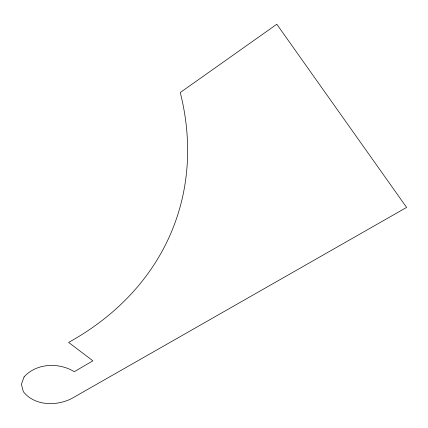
<?xml version="1.0" encoding="UTF-8"?>
<svg xmlns="http://www.w3.org/2000/svg" width="428" height="428" viewBox="0 0 428 428"><rect width="100%" height="100%" fill="white"/><g stroke="black" fill="none" stroke-linecap="round" stroke-linejoin="round"><path stroke-width="0.64" d="M24.08 376.908L21.4 384.323L23.347 391.7C34.513 405.856 56.073 406.306 71.246 398.773L406.6 207.419L276.814 24.246L180.268 92.523A358.423 271.159 20.2 0 1 68.624 342.416L92.876 360.815L74.274 371.707C59.005 362.249 36.476 363.072 24.08 376.908"/></g></svg>
